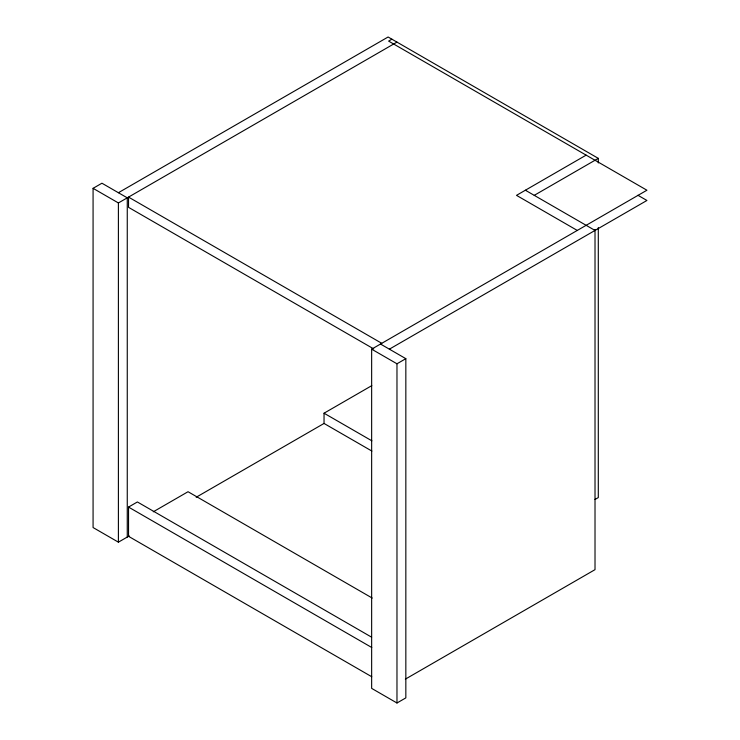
<?xml version="1.0" encoding="UTF-8"?>
<svg xmlns="http://www.w3.org/2000/svg" width="740" height="740" viewBox="0 0 740 740"><rect width="100%" height="100%" fill="white"/><g stroke="black" fill="none" stroke-linecap="round" stroke-linejoin="round"><path stroke-width="1.11" d="M129.26 535.899L118.4 542.17L93.074 527.546L93.074 188.33L101.935 183.215L127.262 197.83L127.262 537.046M118.4 192.715L388.111 37L598.299 158.36L598.299 162.967M391.904 39.192L388.611 41.098L646.927 190.226L371.647 349.16L371.647 688.376L396.973 703L405.835 697.885L405.835 358.669L380.508 344.045M93.074 188.33L118.4 202.954L396.973 42.115M586.145 155.141L516.501 195.351L577.283 230.436M534.234 195.351L598.299 158.36M389.37 349.16L646.927 200.466L637.917 195.268M371.767 676.749L128.529 536.315L128.529 507.076L137.39 501.96L371.619 637.186M371.647 349.16L396.973 363.784L405.835 358.669M153.282 511.793L188.043 491.721L372.22 598.059M371.906 451.076L324.037 423.447L324.037 413.207L371.795 385.632M196.183 497.252L324.046 423.437M595.015 499.472L598.299 497.576L598.299 227.587M405.344 679.154L595.015 569.652L595.015 229.483M525.372 190.226L595.015 230.436M381.775 343.314L128.529 197.099L128.529 207.339L373.765 348.929M324.037 413.207L371.906 440.846M128.529 507.076L371.767 647.509M396.973 363.784L396.973 703M118.4 202.954L118.4 542.17"/></g></svg>
